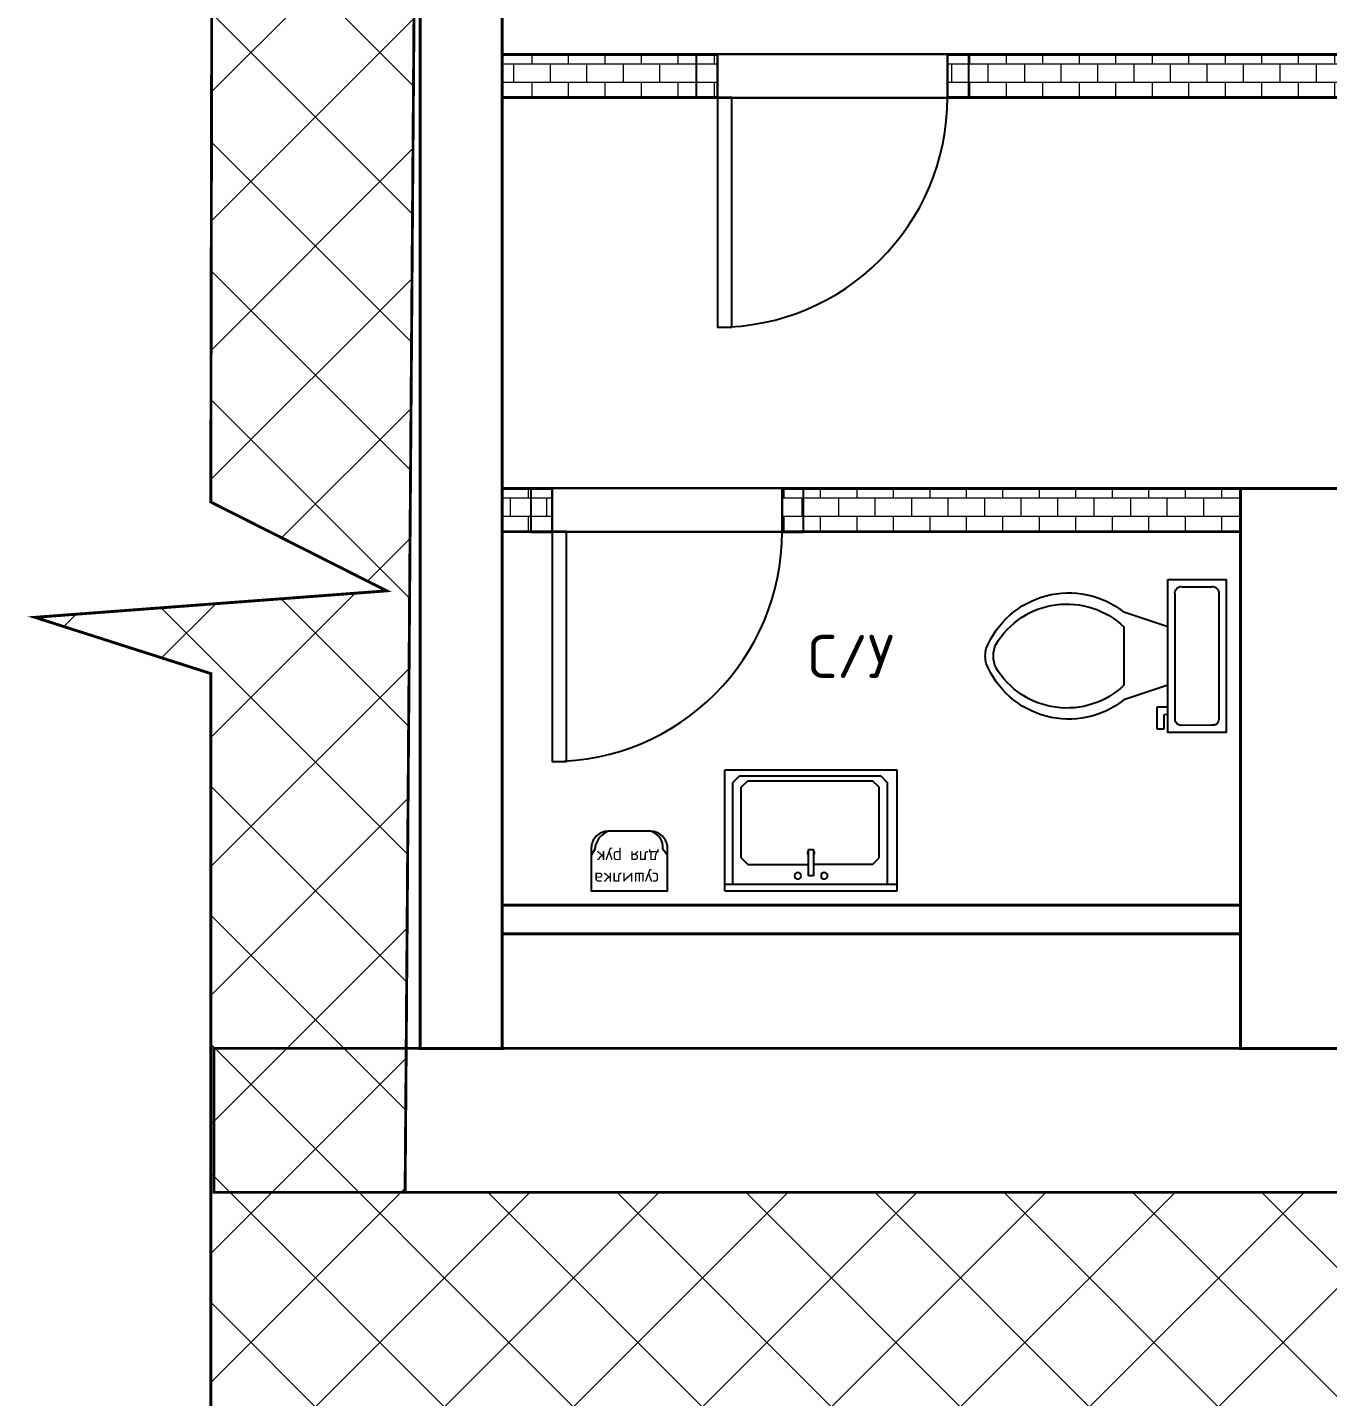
# Model space of a CAD drawing. Extents: x 2032930 to 2119419, y 2254097 to 2318481.
# Drawn here: x 2097140 to 2101666, y 2287647 to 2292414 of the extents above; entities that cross this region are included whole.
import ezdxf

# ---------------------------------------------------------------- set-up
doc = ezdxf.new("R2010")
doc.units = 0
doc.header["$LTSCALE"] = 50
doc.set_wipeout_variables(frame=1)
doc.layers.get('Defpoints').update_dxf_attribs({"linetype": 'CONTINUOUS'})
for name, color, linetype in [('ДВЕРИ JDA', 86, 'CONTINUOUS'), ('ДВЕРИ УСТАНАВЛИВАЕМЫЕ', 86, 'CONTINUOUS'), ('ДВЕРИ_НАПРАВЛЕНИЕ JDA', 86, 'CONTINUOUS'), ('Наименование помещений', 7, 'CONTINUOUS'), ('Оборудование ПП', 7, 'CONTINUOUS'), ('ПРОЕМЫ JDA', 7, 'CONTINUOUS'), ('Стены возводимые', 1, 'CONTINUOUS')]:
    doc.layers.add(name, color=color, linetype=linetype)
doc.layers.add('Стены обмер', color=250, linetype='CONTINUOUS', lineweight=20)
doc.layers.add('Территория собственника', color=7, linetype='CONTINUOUS', lineweight=18)
doc.styles.get("Standard").update_dxf_attribs({"font": 'isocpeur.ttf'})

# ---------------------------------------------------------------- blocks, each defined once
blk = doc.blocks.new('*U677')
at = {"layer": 'Оборудование ПП', "color": 0}
blk.add_lwpolyline([(59, -206.9), (206, -206.9, 0.414214), (265, -147.9), (265, 0), (0, 0), (0, -147.9, 0.414214)], format="xyb", close=True, dxfattribs=at)
blk.add_lwpolyline([(0, -122.9), (15.5, -144.3, 0.365933), (59, -206.9), (206, -206.9, 0.286834), (252.6, -144.5), (265, -122.9)], format="xyb", dxfattribs=at)
at = {"layer": 'Оборудование ПП', "color": 5, "insert": (30.2, -84.2), "char_height": 45, "width": 1084, "attachment_point": 4}
blk.add_mtext('сушилка \\Pдля рук', dxfattribs=at)
blk = doc.blocks.new('*U48')
at = {"layer": 'Оборудование ПП'}
for p, q in [((-9.54, 6.95), (-9.56, 9.95)), ((-9.56, 9.95), (-8.56, 9.95)), ((-9.54, 6.95), (-9.56, 9.95)), ((-9.56, 9.95), (-8.56, 9.95)), ((-9.54, 6.95), (-9.56, 9.95)), ((-9.56, 9.95), (-8.56, 9.95)), ((-8.56, 9.95), (-8.54, 7.95)), ((-8.56, 9.95), (-8.54, 7.95)), ((-8.56, 9.95), (-8.54, 7.95)), ((-8.54, 7.95), (-8.04, 7.95)), ((-8.54, 7.95), (-8.04, 7.95)), ((-8.54, 7.95), (-8.04, 7.95)), ((-8.02, 3.95), (-14.03, 5.92)), ((-8.04, 6.95), (-9.54, 6.95)), ((-8.04, 6.95), (-9.54, 6.95)), ((-8.04, 6.95), (-9.54, 6.95)), ((-13.98, -4.08), (-14.02, 3.92)), ((-7.98, -4.04), (-13.97, -6.08)), ((-7.98, -4.04), (-13.97, -6.08)), ((-7.98, -4.04), (-13.97, -6.08)), ((-5.95, -9.53), (-1.95, -9.51))]:
    blk.add_line(p, q, dxfattribs=at)
blk.add_lwpolyline([(-7.94, -10.54), (0.06, -10.5), (-0.06, 10.5), (-8.06, 10.45)], close=True, dxfattribs=at)
for points in [[(-2.05, 9.49), (-6.05, 9.47)], [(-7.05, 8.46), (-6.95, -8.54)], [(-0.95, -8.51), (-1.05, 8.49)]]:
    blk.add_lwpolyline(points, dxfattribs=at)
for centre, radius, start, end in [((-6.17, 8.59), 0.884, 82.1925, 188.4527), ((-1.92, 8.61), 0.884, 352.1925, 98.4527), ((-21.56, -3.64), 12.17, 51.7917, 158.2941), ((-21.79, -4.32), 11.33, 46.6903, 149.2694), ((-29, -0.16), 4, 165.1831, 195.4621), ((-27.88, -0.16), 4, 156.0544, 204.5908), ((-21.6, 3.4), 12.17, 202.351, 308.8533), ((-21.84, 4.08), 11.33, 211.3756, 313.9547), ((-6.08, -8.66), 0.884, 172.1925, 278.4527), ((-1.83, -8.64), 0.884, 262.1925, 8.4527)]:
    blk.add_arc(centre, radius, start, end, dxfattribs=at)
blk = doc.blocks.new('*U679')
at = {"layer": 'Оборудование ПП', "color": 0}
for p, q in [((-420, 150), (-419.9, -450)), ((0, 150), (-420, 150)), ((-22.9, -450), (-22.9, 150)), ((0, -450), (0, 150)), ((-400.1, 92.3), (-377.2, 115.3)), ((-377.3, 115.4), (-22.9, 115.4)), ((-400.1, -398.9), (-400.1, 92.3)), ((-360, 86.5), (-383, 63.4)), ((-382.9, -369.9), (-383, 63.5)), ((-114, 86.5), (-360, 86.5)), ((-91.1, 63.5), (-114, 86.5)), ((-91.1, 63.5), (-91.1, -141.4)), ((-143.2, -158.7), (-143.2, -141.4)), ((-143.2, -141.4), (-51.6, -141.4)), ((-51.6, -141.4), (-51.6, -158.7)), ((-51.6, -158.7), (-143.2, -158.7)), ((-91.1, -369.9), (-91.1, -158.7)), ((-360, -393), (-382.9, -369.9)), ((-91.1, -369.9), (-114, -393)), ((-377.2, -422), (-400.1, -398.9)), ((-22.9, -422), (-377.2, -422)), ((-114, -393), (-360, -393)), ((0, -450), (-419.9, -450))]:
    blk.add_line(p, q, dxfattribs=at)
at = {"layer": 'Оборудование ПП', "color": 0, "extrusion": (0, 0, -1)}
for centre, major_axis, start_param, end_param in [((-51.6, -103.9), (0, -11.5), 3.141593, 9.424778), ((-131.8, -150), (0, -11.3), 2.446855, 3.83633), ((-131.8, -150), (0, -11.3), -0.694738, 0.694738), ((-51.6, -196.2), (0, -11.5), 3.141593, 9.424778)]:
    blk.add_ellipse(centre, major_axis=major_axis, ratio=0.993205, start_param=start_param, end_param=end_param, dxfattribs=at)
blk = doc.blocks.new('*U703')
at = {"color": 7, "true_color": 0xf2f2f2}
blk.add_wipeout([(0, 0), (800, 0), (800, 149.8), (0, 149.8)], dxfattribs=at).dxf.layer = 'Defpoints'
at = {"layer": 'ДВЕРИ JDA'}
for p, q in [((0, 0), (0, 149.8)), ((800, 0), (800, 149.8))]:
    blk.add_line(p, q, dxfattribs=at)
at = {"layer": 'ДВЕРИ JDA', "color": 76}
for points in [[(-74.8, 149.8), (-74.8, -1.7), (0, -1.7), (0, 149.8)], [(800, 149.8), (800, -1.7), (874.7, -1.7), (874.7, 149.8)], [(0, 0), (0, -800), (49.8, -800), (49.8, 0)]]:
    blk.add_lwpolyline(points, close=True, dxfattribs=at)
at = {"layer": 'ДВЕРИ_НАПРАВЛЕНИЕ JDA', "color": 76}
blk.add_arc((0, 0), 800, 270, 0, dxfattribs=at)
at = {"layer": 'ПРОЕМЫ JDA', "transparency": 33554457}
blk.add_lwpolyline([(0, 0), (800, 0), (800, 149.8), (0, 149.8)], close=True, dxfattribs=at)

msp = doc.modelspace()

# ---------------------------------------------------------------- hatches: boundary and pattern name
at = {"layer": 'Стены обмер'}
h = msp.add_hatch(dxfattribs=at)
h.set_pattern_fill('BRICK', color=1, scale=10)
h.set_pattern_definition([(0, (183038.31, 1016.646), (0, 63.5), []), (90, (183038.31, 1016.65), (-127, 8e-15), [63.5, -63.5]), (90, (183101.81, 1016.65), (-127, 8e-15), [-63.5, 63.5])])
h.paths.add_polyline_path([(2098792.4, 2292169.9), (2098792.4, 2292319.9), (2104422.4, 2292319.9), (2104422.4, 2292169.9)])
h = msp.add_hatch(dxfattribs=at)
h.set_pattern_fill('BRICK', color=1, scale=10)
h.set_pattern_definition([(0, (179978.2, -494.694), (0, 63.5), []), (90, (179978.2, -494.69), (-127, 8e-15), [63.5, -63.5]), (90, (180041.7, -494.69), (-127, 8e-15), [-63.5, 63.5])])
h.paths.add_polyline_path([(2098792.4, 2290658.6), (2098792.4, 2290808.6), (2101362.3, 2290808.5), (2101362.3, 2290658.6)])

# ---------------------------------------------------------------- linework, layer by layer
at = {"layer": 'Стены возводимые', "const_width": 10}
for points in [[(2098792.4, 2292169.9), (2098792.4, 2292319.9), (2104422.4, 2292319.9), (2104422.4, 2292169.9)], [(2098792.4, 2290658.6), (2098792.4, 2290808.6), (2101362.3, 2290808.5), (2101362.3, 2290658.6)]]:
    msp.add_lwpolyline(points, close=True, dxfattribs=at)
at = {"layer": 'Стены обмер', "color": 7, "const_width": 10}
for points in [[(2098507.4, 2288858.5), (2098507.4, 2295320.2), (2098792.4, 2295320.2), (2098792.4, 2288858.5)], [(2101362.7, 2288859.4), (2101362.3, 2290808.5), (2102152.4, 2290808.5), (2102152.8, 2288859.4)], [(2098792.4, 2289258.5), (2098792.4, 2289358.5), (2101362.6, 2289358.5), (2101362.6, 2289258.5)], [(2106557.1, 2288358.5), (2097789.6, 2288358.7), (2097789.6, 2288860), (2106557.1, 2288859.8)]]:
    msp.add_lwpolyline(points, close=True, dxfattribs=at)
at = {"layer": 'Территория собственника', "const_width": 10}
msp.add_lwpolyline([(2097789.6, 2296556.3), (2097778.4, 2290761.7), (2098390.6, 2290452.5), (2097166.1, 2290360.3), (2097778.4, 2290164.6), (2097778.4, 2285238.6)], dxfattribs=at)

# ---------------------------------------------------------------- block references
at = {"layer": 'Оборудование ПП', "lineweight": -2, "xscale": -25.40000000000731, "yscale": 25.40000000000731, "zscale": 25.40000000000731, "rotation": 180.322616511707}
msp.add_blockref('*U48', (2101312.4, 2290225.7), dxfattribs=at)
at = {"layer": 'Оборудование ПП', "linetype": 'ByBlock', "rotation": 270.0000106915694}
msp.add_blockref('*U679', (2100017.8, 2289408.6), dxfattribs=at)
at = {"layer": 'Оборудование ПП', "color": 18, "linetype": 'ByBlock', "true_color": 0x000000, "rotation": 179.9994479261063}
msp.add_blockref('*U677', (2099367.8, 2289408.6), dxfattribs=at)

# ---------------------------------------------------------------- texts
at = {"layer": 'Наименование помещений', "color": 0, "lineweight": -2, "insert": (2100006.9, 2290224.2), "char_height": 150, "width": 1789.236, "attachment_point": 5}
msp.add_mtext('С/У', dxfattribs=at)

# ---------------------------------------------------------------- next in the draw order: block references
at = {"layer": 'ДВЕРИ УСТАНАВЛИВАЕМЫЕ'}
for p in [(2099542.4, 2292170), (2098967.2, 2290658.6)]:
    msp.add_blockref('*U703', p, dxfattribs=at)

# ---------------------------------------------------------------- next in the draw order: hatches: boundary and pattern name
at = {"layer": 'Территория собственника'}
h = msp.add_hatch(dxfattribs=at)
h.set_pattern_fill('ANSI37', color=256, scale=100)
h.set_pattern_definition([(45, (201287.9, 115.82), (-224.506403, 224.506403), []), (135, (201287.9, 115.82), (-224.506403, -224.506403), [])])
h.paths.add_polyline_path([(2097789.6, 2296556.3), (2097778.4, 2290761.7), (2098390.6, 2290452.5), (2097166.1, 2290360.3), (2097778.4, 2290164.6), (2097778.4, 2285238.6), (2097789.6, 2286209.6), (2110240.6, 2286209.6), (2109561.9, 2286209.6), (2109561.9, 2285238.6), (2109561.8, 2290677.9), (2109265.2, 2290800.6), (2109950.2, 2290880.2), (2109561.8, 2291059.6), (2109561.8, 2296493.7), (2109561.9, 2295821.8), (2104707.4, 2295821.1), (2104707.4, 2290009.9), (2104422.4, 2290009.9), (2104422.4, 2290658.6), (2102152.5, 2290658.2), (2102152.4, 2288859.9), (2102552.4, 2288859.9), (2102552.4, 2288358.5), (2098454.8, 2288358.7), (2098507.4, 2295320.2), (2097789.6, 2295320.2)])

# ---------------------------------------------------------------- next in the draw order: linework, layer by layer
at = {"layer": 'Территория собственника', "const_width": 10}
msp.add_lwpolyline([(2102552.4, 2288358.5), (2098454.8, 2288358.7), (2098507.4, 2295320.2)], dxfattribs=at)

doc.saveas('drawing.dxf')
